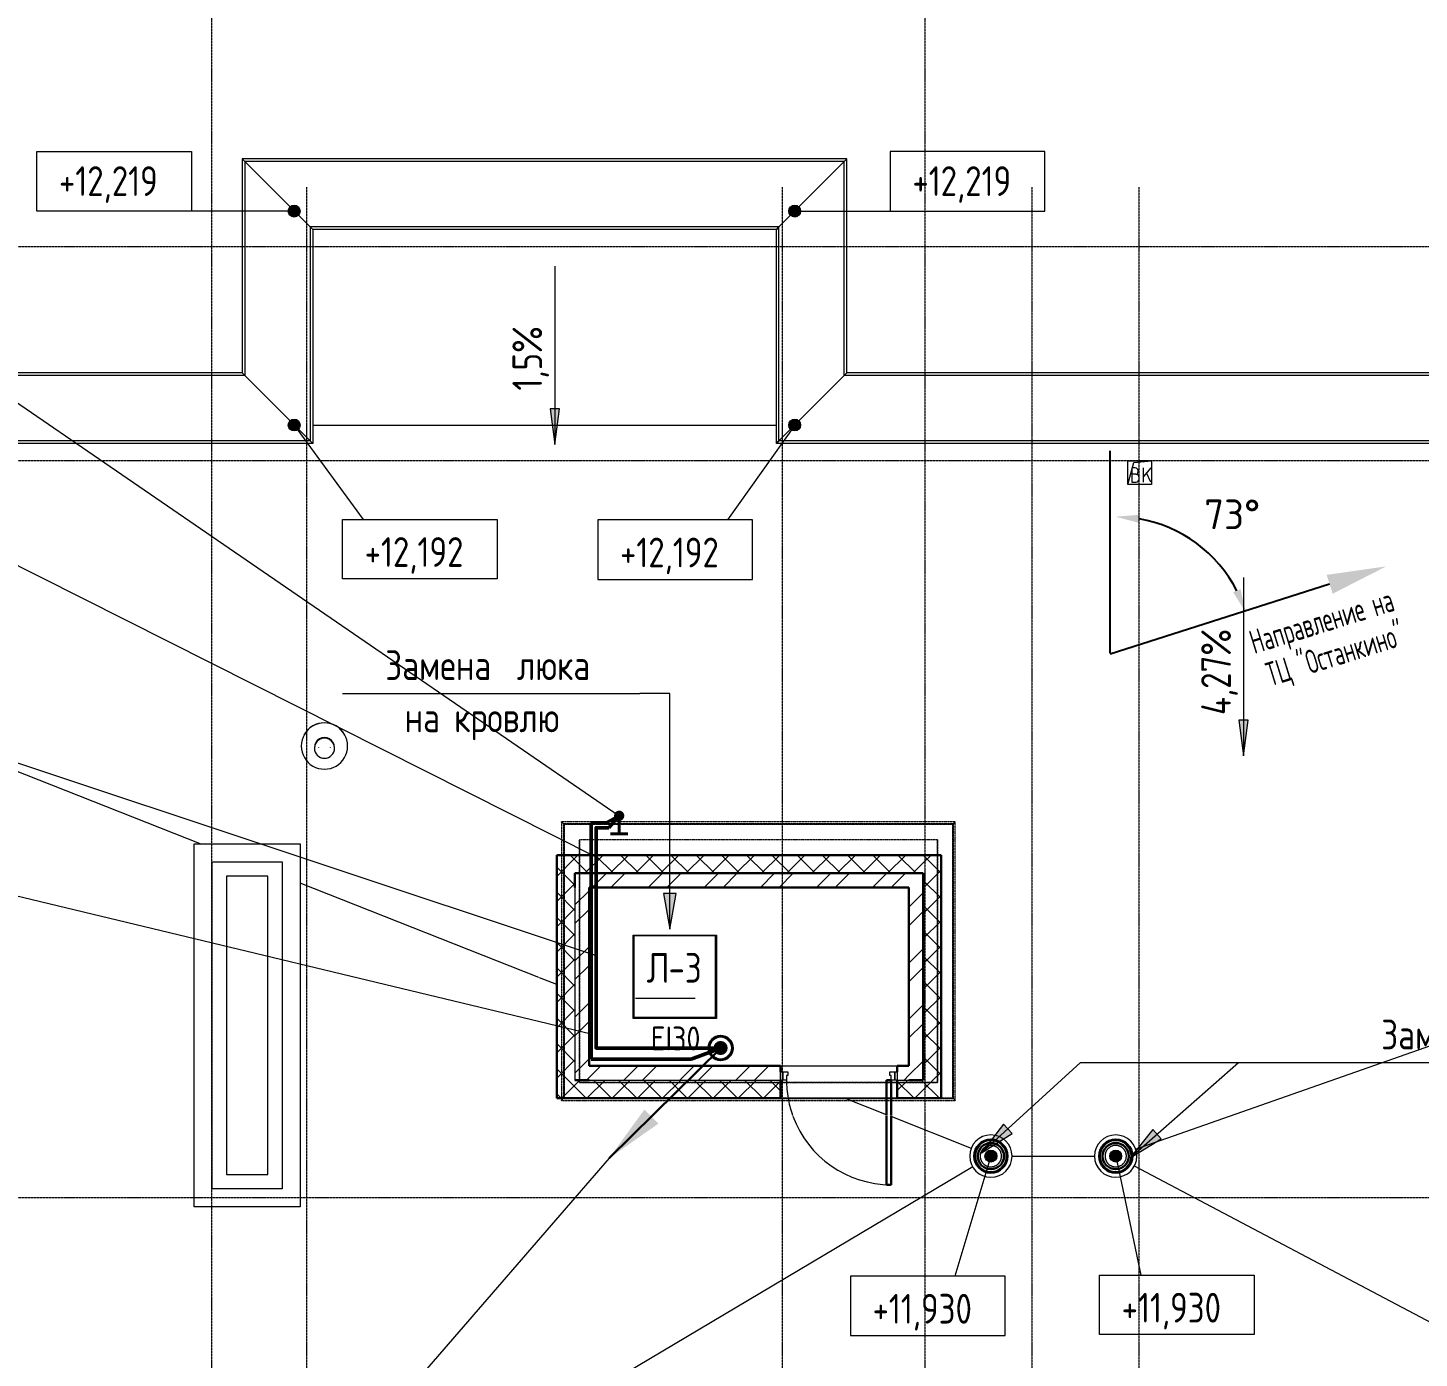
# Model space of a CAD drawing. Header units: millimetres. Extents: x -87434 to 499450, y -468665 to 122144.
# Drawn here: x 443747 to 455449, y 764 to 11955 of the extents above; entities that cross this region are included whole.
import ezdxf

# ---------------------------------------------------------------- set-up
doc = ezdxf.new("R2010")
doc.units = ezdxf.units.MM
doc.linetypes.add('ADSK_Линия сетки', pattern=[25, 20, -2.5, 0, -2.5])
doc.linetypes.add('Сверху', pattern=[3.96875, 2.38125, -1.5875])
doc.layers.add('0_ANNOT_Dimensions', color=7, linetype='Continuous')
doc.layers.add('Стены', color=252, linetype='Continuous')
for name, color, linetype, lineweight in [('Выноски', 5, 'Continuous', 15), ('Высотные отметки', 252, 'Continuous', 9), ('Двери', 252, 'Continuous', 9), ('Каркас_Импост', 252, 'Continuous', 9), ('Крыши', 252, 'Continuous', 9), ('Линии', 252, 'Continuous', 9), ('Марки обобщенной модели', 252, 'Continuous', 20), ('Монтажный зазор', 252, 'Continuous', 9), ('Обобщенные модели', 252, 'Continuous', 18), ('Оси', 252, 'Continuous', 9), ('Панель', 252, 'Continuous', 30), ('Поручни', 252, 'Continuous', 9), ('Специальное оборудование', 252, 'Continuous', 18), ('Стены разрез', 252, 'Continuous', 30), ('Стены штриховка', 252, 'Continuous', 9), ('Текстовые примечания', 252, 'Continuous', 9), ('Типовые аннотации', 252, 'Continuous', 18), ('Уклоны в точках', 252, 'Continuous', 9)]:
    doc.layers.add(name, color=color, linetype=linetype, lineweight=lineweight)
doc.styles.add('GOST Common', font='', dxfattribs={"width": 0.9, "height": 500})
doc.styles.add('GOST Common_3', font='', dxfattribs={"height": 3.5})
doc.styles.get("Standard").update_dxf_attribs({"font": ''})
doc.styles.add('TEXT', font='', dxfattribs={"width": 0.75})
doc.styles.get('GOST Common').set_extended_font_data('GOST type B')
doc.styles.get('GOST Common_3').set_extended_font_data('GOST 2.304 type A')
doc.styles.get('Standard').set_extended_font_data('GOST type B')
doc.styles.get('TEXT').set_extended_font_data('GOST type A')
doc.dimstyles.get("Standard").update_dxf_attribs({"dimtxt": 0.18, "dimasz": 0.18, "dimexe": 0.18, "dimexo": 0.0625, "dimgap": 0.09, "dimtad": 0, "dimtih": 1, "dimtoh": 1, "dimdec": 4, "dimzin": 0, "dimdsep": 46, "dimtxsty": 'Standard', "dimcen": 0.09, "dimadec": 0, "dimazin": 0, "dimtfac": 1, "dimtdec": 4, "dimtofl": 0, "dimtmove": 0, "dimatfit": 3, "dimfxl": 1, "dimtolj": 1, "dimtzin": 0, "dimarcsym": 0})
pattern_1 = [(45, (-35002.24, 20977.94), (-235.732, 235.732), []), (45, (-34845.08, 20977.94), (-235.732, 235.732), [])]
pattern_2 = [(45, (-35002.24, 20977.94), (-106.066, 106.066), []), (135, (-35002.24, 20977.94), (-106.066, -106.066), [])]
pattern_3 = [(0, (-35002.24, 20977.94), (406.4, 101.6), [33.528, -271.272, 33.528, -271.272, -1625.6]), (0, (-35002.24, 20977.94), (406.4, 101.6), [-609.6, 33.528, -576.072, 33.528, -271.272, -711.2]), (0, (-35002.24, 20977.94), (406.4, 101.6), [-1524, 33.528, -169.672, 33.528, -474.472]), (120, (-34849.84, 21028.74), (-291.1882, 301.1527), [33.528, -271.272, 33.528, -271.272, -1625.6]), (120, (-34849.84, 21028.74), (-291.1882, 301.1527), [-609.6, 33.528, -576.072, 33.528, -271.272, -711.2]), (120, (-34849.84, 21028.74), (-291.1882, 301.1527), [-1524, 33.528, -169.672, 33.528, -474.472]), (240, (-34799.04, 21231.94), (-115.2118, -402.7527), [33.528, -271.272, 33.528, -271.272, -1625.6]), (240, (-34799.04, 21231.94), (-115.2118, -402.7527), [-609.6, 33.528, -576.072, 33.528, -271.272, -711.2]), (240, (-34799.04, 21231.94), (-115.2118, -402.7527), [-1524, 33.528, -169.672, 33.528, -474.472])]

# ---------------------------------------------------------------- blocks, each defined once
blk = doc.blocks.new('AC_Дверь_Однопольная_Стальная_без фурнитуры_ - Дн-13л__1_ 2000х980 Л-5254575-Маркировочный план кровли')
at = {"layer": 'Каркас_Импост'}
for p, q in [((-470, -60), (-470, 10)), ((-470, 10), (-430, 10)), ((-430, 10), (-430, -20)), ((430, 10), (470, 10)), ((430, -20), (430, 10)), ((470, 10), (470, -60)), ((-440, -60), (-470, -60)), ((-440, -20), (-440, -60)), ((-430, -20), (-440, -20)), ((440, -20), (430, -20)), ((440, -60), (440, -20)), ((470, -60), (440, -60))]:
    blk.add_line(p, q, dxfattribs=at)
at = {"layer": 'Монтажный зазор'}
for p, q in [((-490, 10), (-470, 10)), ((-490, -60), (-490, 10)), ((-470, 10), (-470, -60)), ((470, -60), (470, 10)), ((470, 10), (490, 10)), ((490, 10), (490, -60)), ((-470, -60), (-490, -60)), ((490, -60), (470, -60))]:
    blk.add_line(p, q, dxfattribs=at)
at = {"layer": 'Панель'}
for p, q in [((400, -212), (400, -60)), ((400, -60), (440, -60)), ((440, -60), (440, -212)), ((400, -341), (400, -212)), ((440, -212), (440, -341)), ((400, -345), (400, -341)), ((400, -347), (400, -345)), ((400, -358), (400, -347)), ((440, -341), (440, -345)), ((440, -345), (440, -347)), ((440, -347), (440, -358)), ((400, -940), (400, -363)), ((440, -363), (440, -940)), ((440, -940), (400, -940))]:
    blk.add_line(p, q, dxfattribs=at)
at = {"layer": 'Панель', "lineweight": 9}
for start, end in [(180, 189.9666), (189.9666, 198.6824), (198.6824, 198.9199), (198.9199, 199.0938), (199.0938, 199.7718), (200.1749, 270)]:
    blk.add_arc((440, -60), 880, start, end, dxfattribs=at)
blk = doc.blocks.new('Свес с кровли 1 - Свес с кровли 2-3251588-Маркировочный план кровли')
at = {"layer": 'Обобщенные модели', "linetype": 'Сверху'}
for p, q in [((12408, -8479), (12408, -10821)), ((15720, -8479), (12408, -8479)), ((12413, -8483), (12426, -8497)), ((12430, -8500), (12413, -8483)), ((12426, -8497), (12424, -8495)), ((12424, -8495), (12424, -10805)), ((12424, -8495), (12426, -8497)), ((15704, -8495), (12424, -8495)), ((12426, -8497), (12426, -10802)), ((12426, -8497), (12426, -10803)), ((12426, -8497), (12430, -8500)), ((15702, -8497), (12426, -8497)), ((15702, -8497), (12426, -8497)), ((12430, -8500), (12430, -10799)), ((15698, -8500), (12430, -8500)), ((15716, -8483), (15698, -8500)), ((15698, -8500), (15702, -8497)), ((15698, -10799), (15698, -8500)), ((15702, -8497), (15716, -8483)), ((15704, -8495), (15702, -8497)), ((15702, -8497), (15704, -8495)), ((15702, -10802), (15702, -8497)), ((15702, -10803), (15702, -8497)), ((15704, -10805), (15704, -8495)), ((15720, -10821), (15720, -8479)), ((12559, -10670), (12559, -8630)), ((15569, -8630), (12559, -8630)), ((12559, -8630), (12559, -10670)), ((15569, -8630), (12559, -8630)), ((15569, -8630), (15569, -10670)), ((15569, -10670), (15569, -8630)), ((15569, -10670), (12559, -10670)), ((12559, -10670), (15569, -10670)), ((12408, -10821), (15720, -10821)), ((12430, -10799), (12413, -10816)), ((12413, -10816), (12426, -10802)), ((12426, -10802), (12424, -10805)), ((12424, -10805), (12426, -10803)), ((12424, -10805), (15704, -10805)), ((12426, -10802), (12430, -10799)), ((12426, -10802), (15702, -10802)), ((12426, -10803), (15702, -10803)), ((12430, -10799), (15698, -10799)), ((15702, -10802), (15698, -10799)), ((15698, -10799), (15716, -10816)), ((15716, -10816), (15702, -10802)), ((15702, -10802), (15704, -10805)), ((15704, -10805), (15702, -10803))]:
    blk.add_line(p, q, dxfattribs=at)
for points, knots in [([(12408, -8479), (12408, -8479), (12408, -8479), (12409, -8479), (12409, -8480), (12409, -8480), (12410, -8480), (12410, -8481)], [0.6, 0.6, 0.6, 0.6, 0.7, 0.75, 0.8, 0.85, 0.9, 0.9, 0.9, 0.9]), ([(12414, -8485), (12414, -8484), (12413, -8483), (12412, -8483), (12411, -8482), (12411, -8481), (12410, -8481), (12410, -8481), (12410, -8480), (12409, -8480), (12409, -8480), (12409, -8479), (12408, -8479), (12408, -8479), (12408, -8479)], [0, 0, 0, 0, 0.1, 0.15, 0.2, 0.225, 0.25, 0.3, 0.325, 0.35, 0.4, 0.45, 0.5, 0.6, 0.6, 0.6, 0.6]), ([(12412, -8483), (12412, -8483), (12412, -8482), (12411, -8482), (12411, -8482), (12411, -8482), (12411, -8481), (12411, -8481), (12411, -8481), (12411, -8482), (12411, -8482), (12411, -8482), (12411, -8482), (12412, -8482), (12412, -8483), (12412, -8483), (12413, -8483), (12413, -8484), (12413, -8484), (12413, -8484)], [0, 0, 0, 0, 0.1, 0.15, 0.2, 0.25, 0.3, 0.4, 0.5, 0.55, 0.6, 0.65, 0.675, 0.7, 0.75, 0.8, 0.825, 0.85, 0.9, 0.9, 0.9, 0.9]), ([(15720, -8479), (15720, -8479), (15720, -8479), (15720, -8479), (15719, -8480), (15719, -8480), (15718, -8480), (15718, -8481), (15718, -8481), (15717, -8481), (15717, -8482), (15716, -8483), (15715, -8483), (15714, -8484), (15714, -8485)], [-0.6, -0.6, -0.6, -0.6, -0.5, -0.45, -0.4, -0.35, -0.325, -0.3, -0.25, -0.225, -0.2, -0.15, -0.1, 0, 0, 0, 0]), ([(15716, -8483), (15716, -8483), (15716, -8483), (15716, -8483), (15716, -8482), (15716, -8482)], [-0.8, -0.8, -0.8, -0.8, -0.775, -0.75, -0.7, -0.7, -0.7, -0.7]), ([(15716, -8482), (15716, -8482), (15717, -8482), (15717, -8482), (15717, -8482), (15717, -8482)], [-0.7, -0.7, -0.7, -0.7, -0.675, -0.65, -0.6, -0.6, -0.6, -0.6]), ([(12414, -10815), (12414, -10815), (12413, -10816), (12412, -10817), (12411, -10818), (12411, -10818), (12410, -10818), (12410, -10819), (12410, -10819), (12409, -10820), (12409, -10820), (12409, -10820), (12408, -10821), (12408, -10821), (12408, -10821)], [0, 0, 0, 0, 0.1, 0.15, 0.2, 0.225, 0.25, 0.3, 0.325, 0.35, 0.4, 0.45, 0.5, 0.6, 0.6, 0.6, 0.6]), ([(12408, -10821), (12408, -10821), (12408, -10821), (12409, -10820), (12409, -10820), (12409, -10819), (12410, -10819), (12410, -10819)], [0.6, 0.6, 0.6, 0.6, 0.7, 0.75, 0.8, 0.85, 0.9, 0.9, 0.9, 0.9]), ([(12411, -10818), (12411, -10818), (12411, -10818), (12411, -10818), (12411, -10817), (12411, -10817), (12412, -10817), (12412, -10817), (12412, -10816), (12413, -10816), (12413, -10816), (12413, -10815), (12414, -10815), (12414, -10815)], [0.5, 0.5, 0.5, 0.5, 0.55, 0.6, 0.65, 0.675, 0.7, 0.75, 0.8, 0.825, 0.85, 0.9, 1, 1, 1, 1]), ([(15714, -10815), (15714, -10815), (15715, -10816), (15716, -10817), (15717, -10818), (15717, -10818), (15718, -10818), (15718, -10819), (15718, -10819), (15719, -10820), (15719, -10820), (15720, -10820), (15720, -10821), (15720, -10821), (15720, -10821)], [0, 0, 0, 0, 0.1, 0.15, 0.2, 0.225, 0.25, 0.3, 0.325, 0.35, 0.4, 0.45, 0.5, 0.6, 0.6, 0.6, 0.6]), ([(15716, -10816), (15716, -10817), (15716, -10817), (15717, -10817), (15717, -10818), (15717, -10818), (15717, -10818), (15717, -10818), (15717, -10818), (15717, -10818), (15717, -10818), (15717, -10817), (15717, -10817), (15716, -10817), (15716, -10817), (15716, -10816), (15716, -10816), (15715, -10816), (15715, -10815), (15714, -10815), (15714, -10815)], [0, 0, 0, 0, 0.1, 0.15, 0.2, 0.25, 0.3, 0.4, 0.5, 0.55, 0.6, 0.65, 0.675, 0.7, 0.75, 0.8, 0.825, 0.85, 0.9, 1, 1, 1, 1]), ([(15720, -10821), (15720, -10821), (15720, -10821), (15720, -10820), (15719, -10820), (15719, -10819), (15718, -10819), (15718, -10819)], [0.6, 0.6, 0.6, 0.6, 0.7, 0.75, 0.8, 0.85, 0.9, 0.9, 0.9, 0.9])]:
    blk.add_open_spline(points, degree=3, knots=knots, dxfattribs=at)
for points in [[(12413, -8484), (12413, -8484), (12414, -8484), (12414, -8485)], [(15714, -8485), (15714, -8484), (15715, -8484), (15715, -8484)], [(15715, -8484), (15715, -8484), (15715, -8483), (15716, -8483), (15716, -8483)], [(15717, -8482), (15717, -8482), (15717, -8482), (15717, -8482), (15716, -8482)], [(15716, -8482), (15716, -8483), (15716, -8483), (15716, -8483)], [(15717, -8481), (15717, -8481), (15717, -8481), (15717, -8481)], [(15717, -8481), (15717, -8481), (15717, -8481), (15717, -8481)], [(15717, -8481), (15717, -8481), (15717, -8482), (15717, -8482), (15717, -8482)], [(15717, -8482), (15717, -8482), (15717, -8482), (15717, -8481), (15717, -8481)], [(15718, -8481), (15718, -8480), (15719, -8480), (15719, -8480), (15719, -8480)], [(15719, -8480), (15719, -8479), (15720, -8479), (15720, -8479), (15720, -8479)], [(15720, -8479), (15720, -8479), (15720, -8479), (15720, -8479)], [(12412, -10817), (12412, -10817), (12411, -10817), (12411, -10818), (12411, -10818)], [(12411, -10818), (12411, -10818), (12411, -10818), (12411, -10818)], [(12411, -10818), (12411, -10818), (12411, -10818), (12411, -10818), (12411, -10818)], [(12411, -10818), (12411, -10818), (12411, -10818), (12411, -10818)], [(12412, -10816), (12412, -10817), (12412, -10817), (12412, -10817)]]:
    blk.add_open_spline(points, degree=3, dxfattribs=at)
blk = doc.blocks.new('TN_Воронка ТехноНИКОЛЬ с обжимным фланцем_ПВХ - Воронка с обжимным металлическим фланцем без обогрева Ø110х450мм-4655435-Маркировочный план кровли')
at = {"layer": 'Специальное оборудование', "flags": 128}
for points in [[(90, 0), (90, 4), (90, 7), (89, 11), (89, 14), (88, 18), (87, 21), (86, 25), (85, 28), (84, 32), (83, 35), (81, 38), (80, 42), (78, 45), (76, 48), (74, 51), (72, 54), (70, 57), (68, 59), (65, 62), (63, 64), (60, 67), (57, 69), (54, 72), (52, 74), (49, 76), (45, 78), (42, 79), (39, 81), (36, 82), (33, 84), (29, 85), (26, 86), (22, 87), (19, 88), (15, 89), (12, 89), (8, 90), (5, 90), (1, 90), (-3, 90), (-6, 90), (-10, 89), (-13, 89), (-17, 88), (-20, 88), (-24, 87), (-27, 86), (-31, 84), (-34, 83), (-37, 82), (-41, 80), (-44, 78), (-47, 77), (-50, 75), (-53, 73), (-56, 70), (-59, 68), (-61, 66), (-64, 63), (-66, 61), (-69, 58), (-71, 55), (-73, 52), (-75, 49), (-77, 46), (-79, 43), (-80, 40), (-82, 37), (-83, 33), (-85, 30), (-86, 27), (-87, 23), (-88, 20), (-88, 16), (-89, 13), (-89, 9), (-90, 6), (-90, 2), (-90, 0)], [(-90, 0), (-90, -4), (-90, -7), (-89, -11), (-89, -14), (-88, -18), (-87, -21), (-86, -25), (-85, -28), (-84, -32), (-83, -35), (-81, -38), (-80, -42), (-78, -45), (-76, -48), (-74, -51), (-72, -54), (-70, -57), (-68, -59), (-65, -62), (-63, -64), (-60, -67), (-57, -69), (-54, -72), (-52, -74), (-49, -76), (-45, -78), (-42, -79), (-39, -81), (-36, -82), (-33, -84), (-29, -85), (-26, -86), (-22, -87), (-19, -88), (-15, -89), (-12, -89), (-8, -90), (-5, -90), (-1, -90), (3, -90), (6, -90), (10, -89), (13, -89), (17, -88), (20, -88), (24, -87), (27, -86), (31, -84), (34, -83), (37, -82), (41, -80), (44, -78), (47, -77), (50, -75), (53, -73), (56, -70), (59, -68), (61, -66), (64, -63), (66, -61), (69, -58), (71, -55), (73, -52), (75, -49), (77, -46), (79, -43), (80, -40), (82, -37), (83, -33), (85, -30), (86, -27), (87, -23), (88, -20), (88, -16), (89, -13), (89, -9), (90, -6), (90, -2), (90, 0)]]:
    blk.add_lwpolyline(points, dxfattribs=at)
at = {"layer": 'Специальное оборудование'}
for radius, start, end in [(178, 360, 180), (130, 360, 180), (178, 180, 360), (130, 180, 360)]:
    blk.add_arc((0, 0), radius, start, end, dxfattribs=at)
blk = doc.blocks.new('Люк под покраску в потолок_Гиппократ _1_ - 700x700-4126094-Маркировочный план кровли')
at = {"layer": 'Двери'}
for p, q in [((0, 700), (0, 0)), ((700, 700), (0, 700)), ((4, 4), (4, 696)), ((696, 696), (4, 696)), ((4, 696), (4, 4)), ((696, 696), (4, 696)), ((6, 6), (6, 694)), ((694, 694), (6, 694)), ((694, 694), (694, 6)), ((696, 696), (696, 4)), ((696, 4), (696, 696)), ((700, 0), (700, 700)), ((696, 4), (4, 4)), ((4, 4), (696, 4)), ((694, 6), (6, 6)), ((0, 0), (700, 0))]:
    blk.add_line(p, q, dxfattribs=at)
blk = doc.blocks.new('TN_Аэратор кровельный ТехноНИКОЛЬ ЭКО_Тип 2 - Аэратор кровельный ТехноНИКОЛЬ ЭКО 110x470мм-V26-Маркировочный план кровли')
at = {"layer": 'Специальное оборудование'}
for p, q in [((10219, -7840), (10219, -7840)), ((10609, -7840), (10609, -7840)), ((10329, -7853), (10329, -7858)), ((10364, -7849), (10364, -7853)), ((10464, -7853), (10464, -7849)), ((10499, -7858), (10499, -7853))]:
    blk.add_line(p, q, dxfattribs=at)
for centre, major_axis, start_param, end_param in [((10414, -7840), (195, 0), 0, 3.141593), ((10414, -7840), (195, 0), 0.483322, 2.658271), ((10414, -7840), (-195, 0), 0, 3.141593), ((10414, -7853), (85, 0), 0, 3.141593), ((10414, -7858), (85, 0), 0, 3.141593), ((10414, -7858), (85, 0), 3.141593, 6.283185)]:
    blk.add_ellipse(centre, major_axis=major_axis, ratio=0.999091, start_param=start_param, end_param=end_param, dxfattribs=at)
blk = doc.blocks.new('Ограждение - Ограждение-5289488-Маркировочный план кровли')
at = {"layer": 'Поручни'}
for p, q in [((9723, -2902), (9744, -2923)), ((9723, -2902), (9723, -4702)), ((9744, -2923), (9723, -2902)), ((14807, -2902), (9723, -2902)), ((9744, -2923), (10294, -3473)), ((9744, -2923), (9744, -4723)), ((10294, -3473), (9744, -2923)), ((14786, -2923), (9744, -2923)), ((14786, -2923), (14236, -3473)), ((14236, -3473), (14786, -2923)), ((14807, -2902), (14786, -2923)), ((14786, -2923), (14807, -2902)), ((14786, -4723), (14786, -2923)), ((14807, -4702), (14807, -2902)), ((10294, -3473), (10316, -3494)), ((10294, -3473), (10294, -5273)), ((10316, -3494), (10294, -3473)), ((14236, -3473), (10294, -3473)), ((10316, -3494), (10316, -5294)), ((14215, -3494), (10316, -3494)), ((14236, -3473), (14215, -3494)), ((14215, -3494), (14236, -3473)), ((14215, -5294), (14215, -3494)), ((14236, -5273), (14236, -3473)), ((9744, -4723), (-8814, -4723)), ((9723, -4702), (-8793, -4702)), ((9723, -4702), (9744, -4723)), ((9744, -4723), (9723, -4702)), ((9744, -4723), (10294, -5273)), ((10294, -5273), (9744, -4723)), ((14236, -5273), (14786, -4723)), ((14786, -4723), (14236, -5273)), ((14786, -4723), (14807, -4702)), ((14807, -4702), (14786, -4723)), ((34981, -4723), (14786, -4723)), ((35002, -4702), (14807, -4702)), ((10316, -5294), (-9385, -5294)), ((10294, -5273), (-9364, -5273)), ((10294, -5273), (10316, -5294)), ((10316, -5294), (10294, -5273)), ((14215, -5294), (14236, -5273)), ((14236, -5273), (14215, -5294)), ((34410, -5294), (14215, -5294)), ((34431, -5273), (14236, -5273))]:
    blk.add_line(p, q, dxfattribs=at)
blk = doc.blocks.new('Высотные отметки - Рамка-12095-Маркировочный план кровли')
at = {"layer": 'Типовые аннотации', "lineweight": 20}
for p, q in [((-6.5, 0), (-6.5, 5)), ((-6.5, 5), (6.5, 5)), ((6.5, 5), (6.5, 0)), ((6.5, 0), (-6.5, 0))]:
    blk.add_line(p, q, dxfattribs=at)
blk = doc.blocks.new('ADSK_Аннотация_Текст_сВыноской - Текст с выноской-151001-Маркировочный план кровли')
at = {"layer": 'Типовые аннотации', "lineweight": 20}
blk.add_line((-12.5, 0), (12.5, 0), dxfattribs=at)
blk = doc.blocks.new('ADSK_Аннотация_Текст_сВыноской - Текст с выноской-1619663-Маркировочный план кровли')
at = {"layer": 'Типовые аннотации', "lineweight": 20}
blk.add_line((-22.5, 0), (22.5, 0), dxfattribs=at)
blk = doc.blocks.new('ADSK_Марка_Отверстие - Экземпляр_Только Марка-157312-Маркировочный план кровли')
at = {"layer": 'Марки обобщенной модели'}
blk.add_line((0, 0), (5, 0), dxfattribs=at)
blk = doc.blocks.new('Кровля_Живописная')
at = {"layer": 'Высотные отметки'}
h = blk.add_hatch(color=256, dxfattribs=at)
edge = h.paths.add_edge_path()
edge.add_arc((-24843, 17638), 50, 0, 360)
h = blk.add_hatch(color=256, dxfattribs=at)
edge = h.paths.add_edge_path()
edge.add_arc((-20633, 17638), 50, 0, 360)
h = blk.add_hatch(color=256, dxfattribs=at)
edge = h.paths.add_edge_path()
edge.add_arc((-24843, 15838), 50, 0, 360)
h = blk.add_hatch(color=256, dxfattribs=at)
edge = h.paths.add_edge_path()
edge.add_arc((-20633, 15838), 50, 0, 360)
h = blk.add_hatch(color=256, dxfattribs=at)
edge = h.paths.add_edge_path()
edge.add_arc((-18983, 9688), 50, 0, 360)
h = blk.add_hatch(color=256, dxfattribs=at)
edge = h.paths.add_edge_path()
edge.add_arc((-17933, 9688), 50, 0, 360)
at = {"layer": 'Стены разрез', "lineweight": 9}
h = blk.add_hatch(dxfattribs=at)
h.set_pattern_fill('FP_21', color=256, style=0, pattern_type=2)
h.set_pattern_definition(pattern_3)
h.paths.add_polyline_path([(-22632, 10177), (-22632, 12217), (-22634, 12217), (-22634, 10177)])
h = blk.add_hatch(dxfattribs=at)
h.set_pattern_fill('FP_21', color=256, style=0, pattern_type=2)
h.set_pattern_definition(pattern_3)
h.paths.add_polyline_path([(-19552, 12217), (-19402, 12217), (-19402, 12219), (-22632, 12219), (-22632, 12217), (-19570, 12217)])
h = blk.add_hatch(dxfattribs=at)
h.set_pattern_fill('FP_20', color=256, style=0, pattern_type=2)
h.set_pattern_definition(pattern_2)
h.paths.add_polyline_path([(-22547, 10177), (-22482, 10177), (-22482, 12217), (-22632, 12217), (-22632, 10177)])
h = blk.add_hatch(dxfattribs=at)
h.set_pattern_fill('FP_20', color=256, style=0, pattern_type=2)
h.set_pattern_definition(pattern_2)
h.paths.add_polyline_path([(-19552, 12067), (-19552, 12217), (-22482, 12217), (-22482, 12067), (-19570, 12067)])
h = blk.add_hatch(dxfattribs=at)
h.set_pattern_fill('FP_20', color=256, style=0, pattern_type=2)
h.set_pattern_definition(pattern_2)
h.paths.add_polyline_path([(-19402, 10327), (-19402, 12217), (-19552, 12217), (-19552, 10327)])
h = blk.add_hatch(dxfattribs=at)
h.set_pattern_fill('FP_21', color=256, style=0, pattern_type=2)
h.set_pattern_definition(pattern_3)
h.paths.add_polyline_path([(-19400, 10177), (-19400, 12217), (-19402, 12217), (-19402, 10177)])
h = blk.add_hatch(dxfattribs=at)
h.set_pattern_fill('FP_19', color=256, style=0, pattern_type=2)
h.set_pattern_definition(pattern_1)
h.paths.add_polyline_path([(-19570, 11947), (-19552, 11947), (-19552, 12067), (-22482, 12067), (-22482, 11947), (-19672, 11947)])
h = blk.add_hatch(dxfattribs=at)
h.set_pattern_fill('FP_19', color=256, style=0, pattern_type=2)
h.set_pattern_definition(pattern_1)
h.paths.add_polyline_path([(-22482, 10327), (-22362, 10327), (-22362, 11947), (-22482, 11947), (-22482, 10449)])
h = blk.add_hatch(dxfattribs=at)
h.set_pattern_fill('FP_19', color=256, style=0, pattern_type=2)
h.set_pattern_definition(pattern_1)
h.paths.add_polyline_path([(-19672, 10327), (-19552, 10327), (-19552, 11947), (-19672, 11947), (-19672, 10447)])
h = blk.add_hatch(dxfattribs=at)
h.set_pattern_fill('FP_19', color=256, style=0, pattern_type=2)
h.set_pattern_definition(pattern_1)
h.paths.add_polyline_path([(-19672, 10327), (-19672, 10447), (-19772, 10447), (-19772, 10327), (-19770, 10327)])
h.paths.add_polyline_path([(-21058, 10327), (-20752, 10327), (-20752, 10447), (-22362, 10447), (-22362, 10327), (-21430, 10327)])
h = blk.add_hatch(dxfattribs=at)
h.set_pattern_fill('FP_21', color=256, style=0, pattern_type=2)
h.set_pattern_definition(pattern_3)
h.paths.add_polyline_path([(-19402, 10175), (-19402, 10177), (-19770, 10177), (-19770, 10327), (-19772, 10327), (-19772, 10175), (-19570, 10175)])
h.paths.add_polyline_path([(-22632, 10175), (-20752, 10175), (-20752, 10327), (-20754, 10327), (-20754, 10177), (-22632, 10177)])
h = blk.add_hatch(dxfattribs=at)
h.set_pattern_fill('FP_20', color=256, style=0, pattern_type=2)
h.set_pattern_definition(pattern_2)
h.paths.add_polyline_path([(-19402, 10177), (-19402, 10327), (-19770, 10327), (-19770, 10177), (-19570, 10177)])
h.paths.add_polyline_path([(-22482, 10177), (-20754, 10177), (-20754, 10327), (-22482, 10327)])
at = {"layer": 'Типовые аннотации', "lineweight": 20}
for points in [[(-21684, 11597), (-21631, 11897), (-21737, 11897)], [(-19063, 9716), (-18805, 9878), (-18877, 9957)], [(-17811, 9675), (-17550, 9833), (-17620, 9913)]]:
    blk.add_hatch(color=256, dxfattribs=at).paths.add_polyline_path(points)
at = {"layer": 'Уклоны в точках'}
for points in [[(-22650, 15675), (-22611, 15975), (-22690, 15975)], [(-16858, 13056), (-16818, 13356), (-16897, 13356)]]:
    blk.add_hatch(color=256, dxfattribs=at).paths.add_polyline_path(points)
at = {"color": 251, "lineweight": 18, "true_color": 0x636466}
for p, q in [((-17831, 15338), (-17831, 15538)), ((-17831, 15538), (-17631, 15538)), ((-17831, 15338), (-17781, 15523)), ((-17768, 15478), (-17798, 15478)), ((-17798, 15478), (-17798, 15358)), ((-17781, 15523), (-17631, 15538)), ((-17745, 15444), (-17745, 15454)), ((-17638, 15478), (-17698, 15406)), ((-17698, 15358), (-17698, 15478)), ((-17631, 15538), (-17631, 15338)), ((-17631, 15338), (-17831, 15338)), ((-17765, 15424), (-17798, 15424)), ((-17798, 15358), (-17762, 15358)), ((-17735, 15384), (-17735, 15394)), ((-17638, 15358), (-17674, 15435))]:
    blk.add_line(p, q, dxfattribs=at)
for centre, radius, start, end in [((-17768, 15454), 23.3, 0, 90), ((-17765, 15444), 20, 270, 0), ((-17765, 15394), 30, 0, 90), ((-17762, 15384), 26.7, 270, 0)]:
    blk.add_arc(centre, radius, start, end, dxfattribs=at)
at = {"layer": 'Высотные отметки', "lineweight": 20}
for p, q in [((-25971, 17638), (-26357, 17638)), ((-24843, 17638), (-25971, 17638)), ((-20633, 17638), (-19600, 17638)), ((-19600, 17638), (-19179, 17638)), ((-24843, 15838), (-24262, 15044)), ((-20633, 15838), (-21198, 15040)), ((-24262, 15044), (-23786, 15044)), ((-21198, 15040), (-21638, 15040)), ((-18983, 9688), (-19287, 8678)), ((-17933, 9688), (-17722, 8687)), ((-19287, 8678), (-19514, 8678)), ((-17722, 8687), (-17419, 8687))]:
    blk.add_line(p, q, dxfattribs=at)
at = {"layer": 'Высотные отметки'}
for centre in [(-24843, 17638), (-20633, 17638), (-24843, 15838), (-20633, 15838), (-18983, 9688), (-17933, 9688)]:
    blk.add_circle(centre, 50, dxfattribs=at)
at = {"layer": 'Крыши'}
for p, q in [((-24687, 15838), (-20787, 15838)), ((-34148, 15684), (-25628, 12315)), ((-17767, 9747), (-3310, 14829)), ((-22785, 11191), (-24791, 11985)), ((-22634, 11132), (-22779, 11189)), ((-19862, 10036), (-20215, 10175)), ((-19147, 9753), (-19822, 10020)), ((-19136, 9598), (-34279, 592)), ((-18806, 9688), (-18111, 9688)), ((-17777, 9606), (-730, 592))]:
    blk.add_line(p, q, dxfattribs=at)
at = {"layer": 'Линии', "lineweight": 30}
for centre, radius in [((-18983, 9688), 140), ((-18983, 9688), 110), ((-17933, 9688), 140), ((-17933, 9688), 110)]:
    blk.add_circle(centre, radius, dxfattribs=at)
at = {"layer": 'Оси', "linetype": 'ADSK_Линия сетки'}
for p, q in [((-25538, 54712), (-25538, -11618)), ((-19538, 54712), (-19538, -11618)), ((-24738, 17838), (-24738, -12888)), ((-20738, 17838), (-20738, -11618)), ((-18638, 17838), (-18638, -12888)), ((-17738, 17838), (-17738, -11618)), ((1529, 17338), (-75410, 17338)), ((1529, 15538), (-75410, 15538)), ((1529, 9338), (-75410, 9338))]:
    blk.add_line(p, q, dxfattribs=at)
at = {"layer": 'Стены', "lineweight": 18}
for p, q in [((-25685, 9261), (-25685, 12315)), ((-25685, 12315), (-24791, 12315)), ((-24791, 12315), (-24791, 9261)), ((-25533, 12163), (-24943, 12163)), ((-25533, 9413), (-25533, 12163)), ((-24943, 12163), (-24943, 9413)), ((-25063, 12043), (-25413, 12043)), ((-25413, 12043), (-25413, 9533)), ((-25063, 9533), (-25063, 12043)), ((-20752, 10447), (-19772, 10447)), ((-19862, 10175), (-20752, 10175)), ((-19772, 10175), (-19822, 10175)), ((-25413, 9533), (-25063, 9533)), ((-24943, 9413), (-25533, 9413)), ((-24791, 9261), (-25685, 9261))]:
    blk.add_line(p, q, dxfattribs=at)
at = {"layer": 'Стены разрез', "lineweight": 30}
for p, q in [((-22634, 10175), (-22634, 12219)), ((-22634, 12219), (-19400, 12219)), ((-19400, 12219), (-19400, 10175)), ((-19552, 12067), (-22482, 12067)), ((-22482, 12067), (-22482, 11947)), ((-19552, 12067), (-19552, 10327)), ((-22362, 11947), (-19672, 11947)), ((-22362, 11947), (-22362, 10447)), ((-19672, 10447), (-19672, 11947)), ((-22362, 10447), (-20752, 10447)), ((-20752, 10397), (-20752, 10447)), ((-19672, 10447), (-19772, 10447)), ((-19772, 10397), (-19772, 10447)), ((-22482, 10327), (-22362, 10327)), ((-20752, 10175), (-20752, 10327)), ((-19772, 10175), (-19772, 10327)), ((-19552, 10327), (-19672, 10327)), ((-20752, 10175), (-22634, 10175)), ((-19772, 10175), (-19400, 10175))]:
    blk.add_line(p, q, dxfattribs=at)
at = {"layer": 'Стены штриховка'}
for p, q in [((-22634, 12217), (-19400, 12217)), ((-22632, 12219), (-22632, 10175)), ((-19402, 12219), (-19402, 10175)), ((-22482, 11947), (-22482, 10327)), ((-22362, 10327), (-20752, 10327)), ((-20754, 10327), (-20754, 10177)), ((-19772, 10327), (-19672, 10327)), ((-19770, 10177), (-19770, 10327)), ((-20754, 10177), (-22634, 10177)), ((-19400, 10177), (-19770, 10177))]:
    blk.add_line(p, q, dxfattribs=at)
at = {"layer": 'Типовые аннотации', "lineweight": 20}
for p, q in [((-21684, 13581), (-21935, 13581)), ((-21684, 11597), (-21684, 13581)), ((-21631, 11897), (-21737, 11897)), ((-21737, 11897), (-21684, 11597)), ((-21684, 11597), (-21631, 11897)), ((-19063, 9716), (-18228, 10475)), ((-18228, 10475), (-15763, 10475)), ((-17811, 9675), (-16900, 10475)), ((-16900, 10475), (-15763, 10475)), ((-18877, 9957), (-19063, 9716)), ((-18805, 9878), (-18877, 9957)), ((-19063, 9716), (-18805, 9878)), ((-17620, 9913), (-17811, 9675)), ((-17811, 9675), (-17550, 9833)), ((-17550, 9833), (-17620, 9913))]:
    blk.add_line(p, q, dxfattribs=at)
at = {"layer": 'Уклоны в точках', "lineweight": 20}
for p, q in [((-22650, 17175), (-22650, 15675)), ((-16858, 14556), (-16858, 13056))]:
    blk.add_line(p, q, dxfattribs=at)
at = {"layer": 'Уклоны в точках'}
for p, q in [((-22611, 15975), (-22690, 15975)), ((-22690, 15975), (-22650, 15675)), ((-22650, 15675), (-22611, 15975)), ((-16818, 13356), (-16897, 13356)), ((-16897, 13356), (-16858, 13056)), ((-16858, 13056), (-16818, 13356))]:
    blk.add_line(p, q, dxfattribs=at)
at = {"layer": 'Высотные отметки', "lineweight": 20, "xscale": 99.99999999999993, "yscale": 99.99999999999993, "zscale": 99.99999999999993}
blk.add_blockref('Высотные отметки - Рамка-12095-Маркировочный план кровли', (-26357, 17638), dxfattribs=at)
at = {"layer": 'Высотные отметки', "lineweight": 20, "extrusion": (0, 0, -1), "xscale": 99.99999999999993, "yscale": 99.99999999999993, "zscale": 99.99999999999993}
blk.add_blockref('Высотные отметки - Рамка-12095-Маркировочный план кровли', (19179, 17638), dxfattribs=at)
at = {"layer": 'Высотные отметки', "lineweight": 20, "xscale": 99.99999999999993, "yscale": 99.99999999999993, "zscale": 99.99999999999993, "rotation": 180}
for p in [(-23786, 15044), (-17419, 8687)]:
    blk.add_blockref('Высотные отметки - Рамка-12095-Маркировочный план кровли', p, dxfattribs=at)
at = {"layer": 'Высотные отметки', "lineweight": 20, "extrusion": (0, 0, -1), "xscale": 99.99999999999993, "yscale": 99.99999999999993, "zscale": 99.99999999999993, "rotation": 180}
for p in [(21638, 15040), (19514, 8678)]:
    blk.add_blockref('Высотные отметки - Рамка-12095-Маркировочный план кровли', p, dxfattribs=at)
at = {"layer": 'Двери', "extrusion": (0, 0, -1), "rotation": 180}
blk.add_blockref('Люк под покраску в потолок_Гиппократ _1_ - 700x700-4126094-Маркировочный план кровли', (21992, 11547), dxfattribs=at)
at = {"layer": 'Двери'}
blk.add_blockref('AC_Дверь_Однопольная_Стальная_без фурнитуры_ - Дн-13л__1_ 2000х980 Л-5254575-Маркировочный план кровли', (-20262, 10387), dxfattribs=at)
at = {"layer": 'Марки обобщенной модели', "xscale": 99.99999999999993, "yscale": 99.99999999999993, "zscale": 99.99999999999993}
blk.add_blockref('ADSK_Марка_Отверстие - Экземпляр_Только Марка-157312-Маркировочный план кровли', (-21971, 11018), dxfattribs=at)
at = {"layer": 'Обобщенные модели', "linetype": 'Сверху'}
blk.add_blockref('Свес с кровли 1 - Свес с кровли 2-3251588-Маркировочный план кровли', (-35002, 20978), dxfattribs=at)
at = {"layer": 'Поручни'}
blk.add_blockref('Ограждение - Ограждение-5289488-Маркировочный план кровли', (-35002, 20978), dxfattribs=at)
at = {"layer": 'Специальное оборудование'}
for name, p in [('TN_Аэратор кровельный ТехноНИКОЛЬ ЭКО_Тип 2 - Аэратор кровельный ТехноНИКОЛЬ ЭКО 110x470мм-V26-Маркировочный план кровли', (-35002, 20978)), ('TN_Воронка ТехноНИКОЛЬ с обжимным фланцем_ПВХ - Воронка с обжимным металлическим фланцем без обогрева Ø110х450мм-4655435-Маркировочный план кровли', (-18983, 9688)), ('TN_Воронка ТехноНИКОЛЬ с обжимным фланцем_ПВХ - Воронка с обжимным металлическим фланцем без обогрева Ø110х450мм-4655435-Маркировочный план кровли', (-17933, 9688))]:
    blk.add_blockref(name, p, dxfattribs=at)
at = {"layer": 'Типовые аннотации', "lineweight": 20, "xscale": 100, "yscale": 100, "zscale": 100}
for name, p in [('ADSK_Аннотация_Текст_сВыноской - Текст с выноской-151001-Маркировочный план кровли', (-23185, 13581)), ('ADSK_Аннотация_Текст_сВыноской - Текст с выноской-1619663-Маркировочный план кровли', (-13513, 10475))]:
    blk.add_blockref(name, p, dxfattribs=at)
at = {"layer": 'Высотные отметки', "lineweight": 20, "char_height": 250, "width": 1113.3, "attachment_point": 1, "line_spacing_factor": 1.022761, "style": 'GOST Common_3'}
for s, insert in [('+12,219', (-26821, 18015)), ('+12,219', (-19643, 18015)), ('+12,192', (-24250, 14895)), ('+12,192', (-22102, 14891)), ('+11,930', (-19978, 8529)), ('+11,930', (-17883, 8538))]:
    blk.add_mtext(s, dxfattribs=dict(at, insert=insert))
at = {"layer": 'Марки обобщенной модели', "lineweight": 9, "char_height": 250, "attachment_point": 1, "style": 'GOST Common_3'}
for s, insert, width in [('\\fGOST Common|b0|i0|c204|p34|;\\W.9;Л', (-21879, 11397), 223.67), ('-3', (-21694, 11397), 389.62)]:
    blk.add_mtext(s, dxfattribs=dict(at, insert=insert, width=width))
at = {"layer": 'Текстовые примечания', "insert": (-21843, 10778), "char_height": 200, "width": 533.92, "attachment_point": 1, "style": 'GOST Common'}
blk.add_mtext('EI30', dxfattribs=at)
at = {"layer": 'Типовые аннотации', "lineweight": 9, "char_height": 250, "attachment_point": 1, "style": 'GOST Common_3'}
for s, insert, width in [('Замена', (-24076, 13943), 1248.23), ('люка', (-22969, 13943), 844.18), ('на', (-23914, 13504), 411.27), ('кровлю', (-23497, 13504), 1212.15), ('Замена', (-15699, 10836), 1248.23)]:
    blk.add_mtext(s, dxfattribs=dict(at, insert=insert, width=width))
at = {"layer": 'Уклоны в точках', "lineweight": 20, "char_height": 250, "attachment_point": 1, "rotation": 90, "line_spacing_factor": 1.022761, "style": 'GOST Common_3'}
for s, insert, width in [('1,5%', (-23007, 16128), 712.03), ('4,27%', (-17214, 13399), 977.53)]:
    blk.add_mtext(s, dxfattribs=dict(at, insert=insert, width=width))
blk = doc.blocks.new('*D1212')
at = {"layer": '0_ANNOT_Dimensions', "color": 0, "lineweight": -2, "transparency": 16777216}
blk.add_arc((452895, 6693), 1149, 27.288, 80.0159, dxfattribs=at)
at = {"layer": '0_ANNOT_Dimensions', "color": 0, "transparency": 16777216}
for points in [[(453091, 7791), (453097, 7858), (452895, 7842)], [(453947, 7232), (453885, 7207), (453992, 7035)]]:
    blk.add_solid(points, dxfattribs=at)
at = {"layer": 'Defpoints', "color": 0, "transparency": 16777216}
for p in [(469771, 11951), (452895, 8395), (453367, 7741), (452895, 6693), (448666, 5375)]:
    blk.add_point(p, dxfattribs=at)
at = {"layer": '0_ANNOT_Dimensions', "color": 0, "lineweight": 20, "transparency": 16777216, "insert": (453877, 7862), "char_height": 250, "attachment_point": 5}
blk.add_mtext('\\A1;73°', dxfattribs=at)

msp = doc.modelspace()

# ---------------------------------------------------------------- hatches: boundary and pattern name
at = {"lineweight": 40}
h = msp.add_hatch(color=256, dxfattribs=at)
edge = h.paths.add_edge_path()
edge.add_arc((448720.87445, 5326.5486), 43.56791, -89.999999943, 270, ccw=False)
h = msp.add_hatch(color=256, dxfattribs=at)
edge = h.paths.add_edge_path()
edge.add_arc((449573.87445, 3372.81964), 59.52177, 0.000000057, 360, ccw=False)

# ---------------------------------------------------------------- linework, layer by layer
for p, q in [((452851.62173, 6692.89012), (452851.62173, 8395.11133)), ((454696.49669, 7273.31087), (452850.16217, 6687.07035))]:
    msp.add_line(p, q)
at = {"color": 5, "lineweight": 50}
for p, q in [((448720.87445, 5324.69062), (448610.87445, 5265.81964)), ((448610.87445, 5265.81964), (448485.87445, 5265.81964)), ((448485.87445, 5265.81964), (448485.87445, 3279.81964)), ((448485.87445, 3279.81964), (449325.87445, 3279.81964)), ((449325.87445, 3279.81964), (449575.87445, 3371.81964))]:
    msp.add_line(p, q, dxfattribs=at)
at = {"color": 6, "lineweight": 50}
msp.add_line((448634.00692, 5224.97557), (448720.87445, 5324.69062), dxfattribs=at)
at = {"lineweight": 40}
for p, q in [((448720.87445, 5324.69062), (448720.87445, 5175.81964)), ((448793.4869, 5175.81964), (448648.262, 5175.81964))]:
    msp.add_line(p, q, dxfattribs=at)
at = {"lineweight": 30}
msp.add_line((448635.25573, 2445.3227), (449575.87445, 3371.81964), dxfattribs=at)
at = {"color": 6, "lineweight": 50}
msp.add_lwpolyline([(449575.87445, 3371.81964), (448526.87445, 3371.81964), (448526.87445, 5224.97557), (448634.00692, 5224.97557)], dxfattribs=at)
at = {"lineweight": 40}
msp.add_circle((449573.87445, 3372.81964), 99, dxfattribs=at)
msp.add_solid([(454671.27776, 7352.73662), (454721.71563, 7193.88512), (455173.05119, 7424.62448)])
msp.add_solid([(449050.17678, 2736.50129), (448635.25573, 2445.3227), (448933.31232, 2855.33089)], dxfattribs=at)
at = {"layer": 'Выноски'}
for p, q in [((441353.61012, 10381.20066), (448720.87445, 5324.69062)), ((448526.87445, 4976.81964), (442394.62203, 8066.8547)), ((441570.64038, 6465.63859), (448526.87445, 4150.81964)), ((441570.64038, 5152.63859), (448485.87445, 3490.81964)), ((448635.25573, 2445.3227), (444150.9026, -2731.97426))]:
    msp.add_line(p, q, dxfattribs=at)

# ---------------------------------------------------------------- block references
at = {"color": 0}
msp.add_blockref('Кровля_Живописная', (470829.95926, -7224.74798), dxfattribs=at)

# ---------------------------------------------------------------- texts
at = {"ltscale": 100, "char_height": 200, "width": 6997.4369831, "attachment_point": 6, "rotation": 17.207906349, "style": 'TEXT'}
for s, insert in [('Направление на', (455233.00075, 7124.16631)), ('ТЦ "Останкино"', (455320.76669, 6837.13947))]:
    msp.add_mtext(s, dxfattribs=dict(at, insert=insert))

# ---------------------------------------------------------------- dimensions: what is measured, and where the dimension line sits
at = {"layer": '0_ANNOT_Dimensions', "lineweight": 20}
dim = msp.add_angular_dim_2l(base=(453366.61821, 7740.83457), line1=((448666.06814, 5375.42024), (469771.42291, 11950.60364)), line2=((452894.94928, 6692.89012), (452894.94928, 8395.11133)), dimstyle='Standard', override={"dimtxt": 250, "dimasz": 200, "dimgap": 100, "dimtad": 2}, dxfattribs=at)
dim.commit()
dim.dimension.update_dxf_attribs({"geometry": '*D1212', "text_midpoint": (453634.40327, 7572.5872), "dimtype": 162})

doc.saveas('drawing.dxf')
